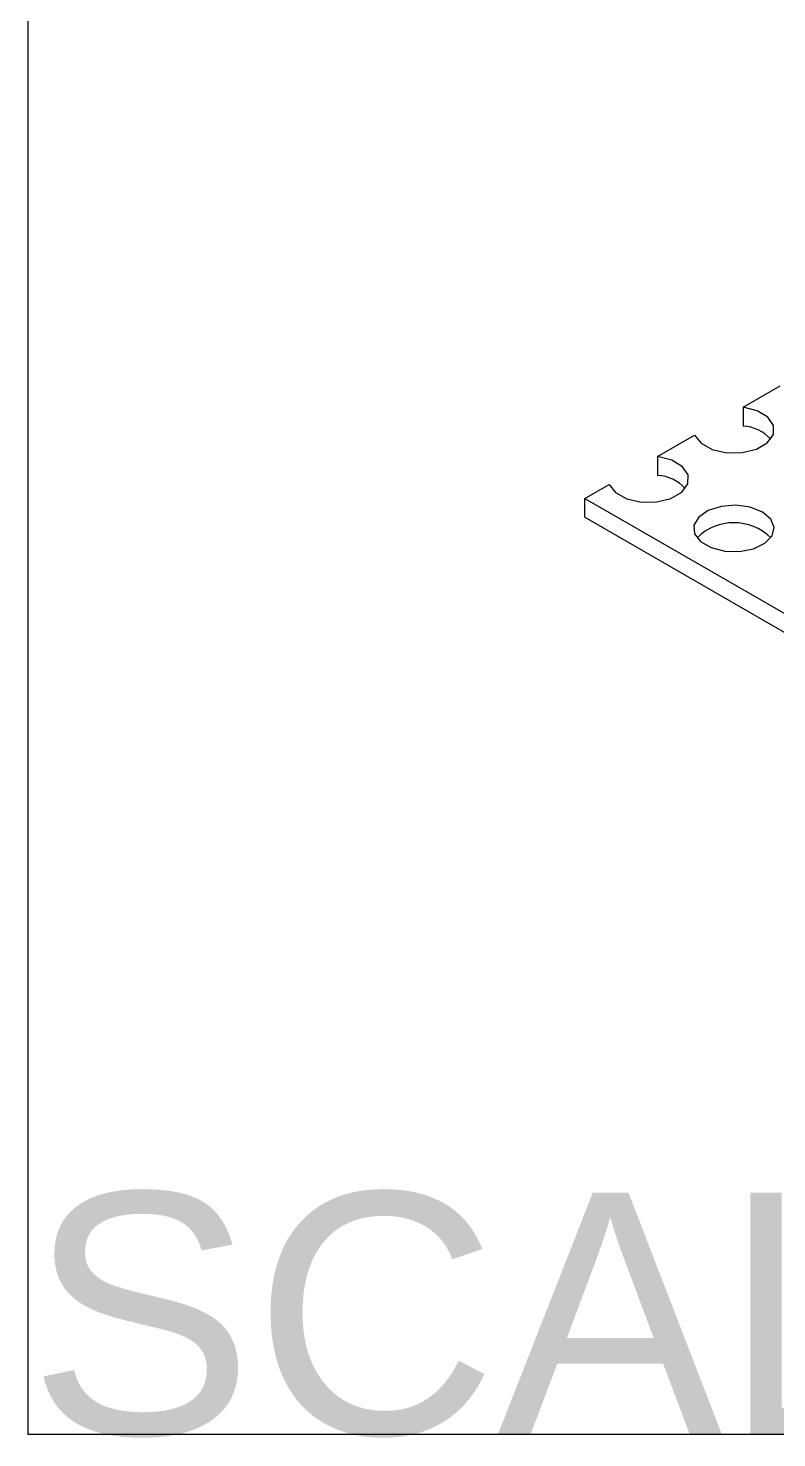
# Model space of a CAD drawing. Extents: x -0.1 to 12.5, y -6.9 to 0.
# Drawn here: x 0 to 1.161, y -6.854 to -4.666 of the extents above; entities that cross this region are included whole.
import ezdxf

# ---------------------------------------------------------------- set-up
doc = ezdxf.new("R2010")
doc.units = 0
doc.header["$LTSCALE"] = 0.5
doc.header["$MEASUREMENT"] = 0
doc.layers.add('Brackets', color=181, linetype='CONTINUOUS')
doc.layers.add('Text-Unprinted', color=131, linetype='CONTINUOUS', plot=False)
doc.styles.add('LSAD_Standard', font='arial.ttf')

msp = doc.modelspace()

# ---------------------------------------------------------------- linework, layer by layer
at = {"layer": 'Brackets', "transparency": 16777216}
for p, q in [((1.109, -5.2546), (1.1664, -5.2215)), ((1.109, -5.2546), (1.109, -5.2839)), ((0.9764, -5.3311), (1.0338, -5.298)), ((0.9764, -5.3311), (0.9764, -5.3605)), ((0.8637, -5.3962), (0.9013, -5.3745)), ((0.8637, -5.3962), (3.0392, -6.6521)), ((0.8637, -5.4255), (0.8637, -5.3962)), ((0.8637, -5.4255), (3.0392, -6.6814))]:
    msp.add_line(p, q, dxfattribs=at)
at = {"layer": 'Brackets', "transparency": 16777216, "flags": 128}
for points in [[(1.0338, -5.298), (1.0437, -5.3106), (1.0611, -5.3202), (1.0835, -5.3252), (1.1075, -5.325), (1.1296, -5.3197), (1.1465, -5.3099), (1.1559, -5.2971), (1.1562, -5.2832), (1.1474, -5.2703), (1.1309, -5.2603), (1.109, -5.2546)], [(0.9013, -5.3745), (0.9111, -5.3872), (0.9285, -5.3967), (0.9509, -5.4018), (0.9749, -5.4016), (0.997, -5.3962), (1.014, -5.3864), (1.0233, -5.3736), (1.0236, -5.3598), (1.0148, -5.3469), (0.9983, -5.3368), (0.9764, -5.3311)], [(1.1389, -5.4173), (1.1199, -5.4098), (1.0976, -5.4068), (1.0748, -5.4086), (1.0548, -5.415), (1.0401, -5.4252), (1.0328, -5.4378), (1.0338, -5.4511), (1.0431, -5.4632), (1.0594, -5.4726), (1.0804, -5.4779), (1.1033, -5.4785), (1.1251, -5.4743), (1.1428, -5.4658), (1.1539, -5.4543), (1.1571, -5.4411), (1.1519, -5.4282), (1.1389, -5.4173)]]:
    msp.add_lwpolyline(points, dxfattribs=at)
at = {"layer": 'Brackets', "transparency": 16777216}
for centre, radius, start, end in [((1.1057, -5.3458), 0.062, 41.9369, 86.9383), ((0.9731, -5.4223), 0.062, 41.9369, 86.9383), ((1.0947, -5.515), 0.0811, 45.2372, 134.7628)]:
    msp.add_arc(centre, radius, start, end, dxfattribs=at)
at = {"layer": 'Text-Unprinted', "ltscale": 0.5, "transparency": 16777216}
msp.add_lwpolyline([(0, 0), (12.5096, 0), (12.5096, -6.8488), (0, -6.8488)], close=True, dxfattribs=at)

# ---------------------------------------------------------------- texts
at = {"layer": 'Text-Unprinted', "ltscale": 0.5, "transparency": 16777216, "style": 'LSAD_Standard'}
msp.add_attdef('SCALE-X', (0, -6.8488), 'XEffectiveScaleFactor', height=0.375, dxfattribs=at)

doc.saveas('drawing.dxf')
